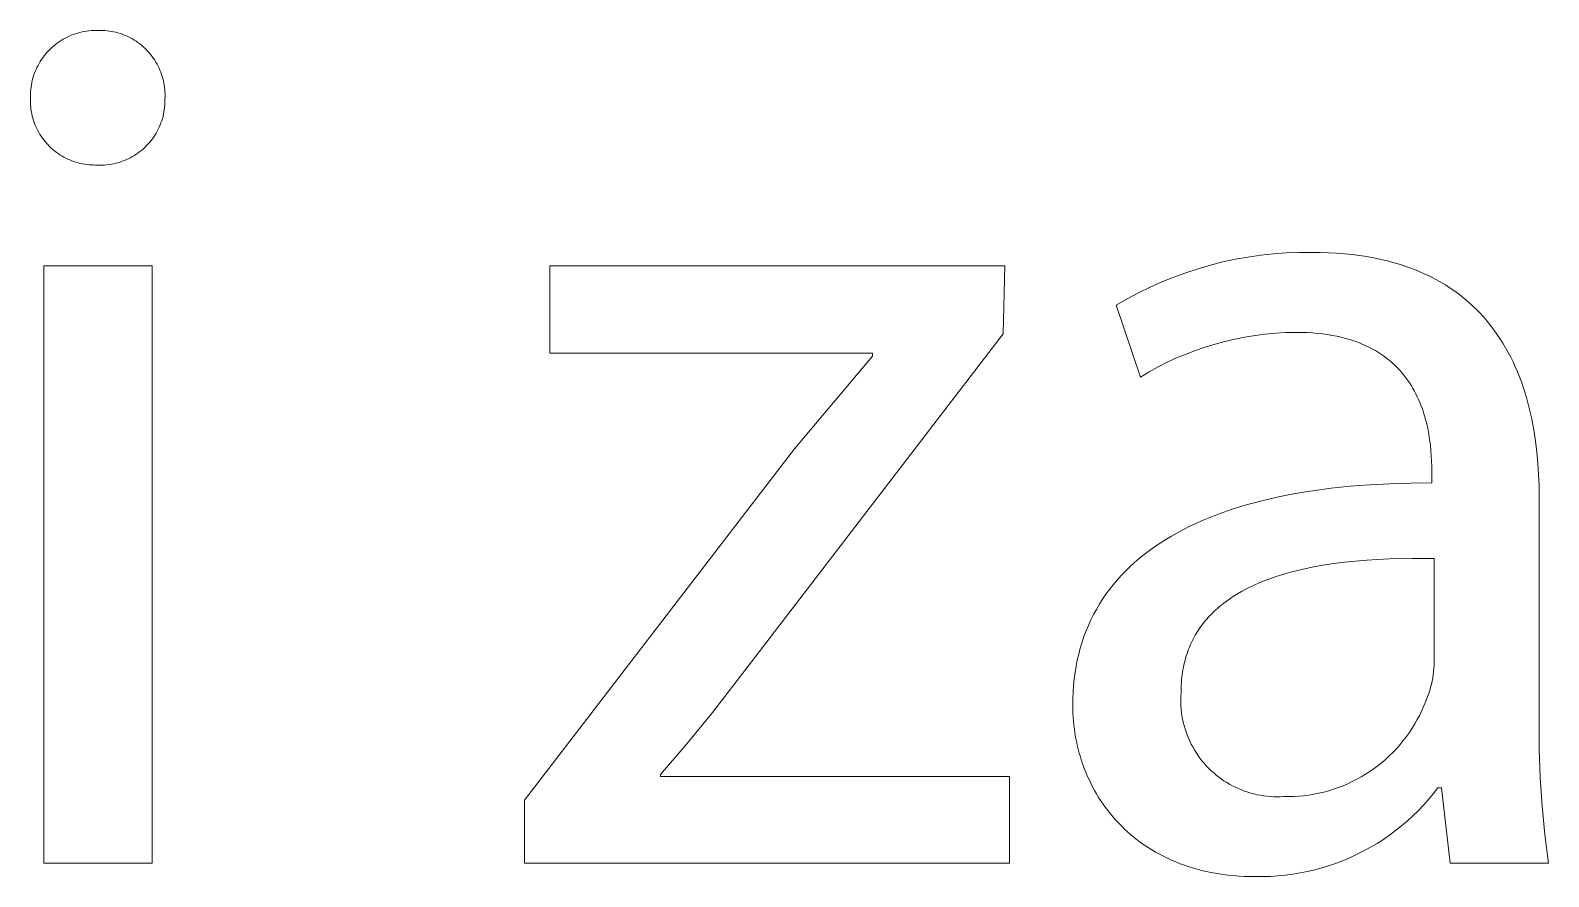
# Model space of a CAD drawing. Header units: millimetres. Extents: x 0 to 4468, y 0 to 3122.
# Drawn here: x 3202.5 to 3257.5, y 74.4 to 105.1 of the extents above; entities that cross this region are included whole.
import ezdxf

# ---------------------------------------------------------------- set-up
doc = ezdxf.new("R2010")
doc.units = ezdxf.units.MM
doc.header["$MEASUREMENT"] = 0
doc.layers.add('Domyślny', color=7, linetype='Continuous', true_color=0x000000)

msp = doc.modelspace()

# ---------------------------------------------------------------- linework, layer by layer
at = {"layer": 'Domyślny', "color": 18, "lineweight": 15, "true_color": 0x000000}
for p, q in [((3203.463, 104.592), (3203.531, 104.64)), ((3203.531, 104.64), (3203.6, 104.686)), ((3203.6, 104.686), (3203.671, 104.729)), ((3203.671, 104.729), (3203.744, 104.769)), ((3203.744, 104.769), (3203.817, 104.807)), ((3203.817, 104.807), (3203.893, 104.843)), ((3203.893, 104.843), (3203.969, 104.875)), ((3203.969, 104.875), (3204.046, 104.906)), ((3204.046, 104.906), (3204.125, 104.933)), ((3204.125, 104.933), (3204.204, 104.958)), ((3204.204, 104.958), (3204.284, 104.98)), ((3204.284, 104.98), (3204.365, 104.999)), ((3204.365, 104.999), (3204.446, 105.015)), ((3204.446, 105.015), (3204.528, 105.028)), ((3204.528, 105.028), (3204.61, 105.039)), ((3204.61, 105.039), (3204.693, 105.047)), ((3204.693, 105.047), (3204.776, 105.052)), ((3204.776, 105.052), (3204.859, 105.054)), ((3204.859, 105.054), (3204.942, 105.053)), ((3204.942, 105.053), (3205.023, 105.054)), ((3205.023, 105.054), (3205.104, 105.052)), ((3205.104, 105.052), (3205.185, 105.048)), ((3205.185, 105.048), (3205.265, 105.04)), ((3205.265, 105.04), (3205.346, 105.03)), ((3205.346, 105.03), (3205.426, 105.018)), ((3205.426, 105.018), (3205.505, 105.002)), ((3205.505, 105.002), (3205.584, 104.984)), ((3205.584, 104.984), (3205.663, 104.963)), ((3205.663, 104.963), (3205.74, 104.939)), ((3205.74, 104.939), (3205.817, 104.913)), ((3205.817, 104.913), (3205.892, 104.884)), ((3205.892, 104.884), (3205.967, 104.853)), ((3205.967, 104.853), (3206.04, 104.819)), ((3206.04, 104.819), (3206.113, 104.782)), ((3206.113, 104.782), (3206.184, 104.743)), ((3206.184, 104.743), (3206.253, 104.702)), ((3206.253, 104.702), (3206.321, 104.658)), ((3206.321, 104.658), (3206.388, 104.612)), ((3202.938, 104.064), (3202.988, 104.131)), ((3202.988, 104.131), (3203.04, 104.196)), ((3203.04, 104.196), (3203.094, 104.258)), ((3203.094, 104.258), (3203.151, 104.319)), ((3203.151, 104.319), (3203.209, 104.378)), ((3203.209, 104.378), (3203.27, 104.435)), ((3203.27, 104.435), (3203.332, 104.49)), ((3203.332, 104.49), (3203.397, 104.542)), ((3203.397, 104.542), (3203.463, 104.592)), ((3206.388, 104.612), (3206.453, 104.563)), ((3206.453, 104.563), (3206.516, 104.513)), ((3206.516, 104.513), (3206.578, 104.46)), ((3206.578, 104.46), (3206.638, 104.405)), ((3206.638, 104.405), (3206.695, 104.348)), ((3206.695, 104.348), (3206.751, 104.29)), ((3206.751, 104.29), (3206.805, 104.229)), ((3206.805, 104.229), (3206.856, 104.167)), ((3206.856, 104.167), (3206.906, 104.102)), ((3206.906, 104.102), (3206.953, 104.037)), ((3202.628, 103.479), (3202.658, 103.557)), ((3202.658, 103.557), (3202.69, 103.633)), ((3202.69, 103.633), (3202.725, 103.709)), ((3202.725, 103.709), (3202.763, 103.783)), ((3202.763, 103.783), (3202.803, 103.855)), ((3202.803, 103.855), (3202.846, 103.927)), ((3202.846, 103.927), (3202.891, 103.996)), ((3202.891, 103.996), (3202.938, 104.064)), ((3206.953, 104.037), (3206.998, 103.969)), ((3206.998, 103.969), (3207.04, 103.9)), ((3207.04, 103.9), (3207.08, 103.83)), ((3207.08, 103.83), (3207.118, 103.758)), ((3207.118, 103.758), (3207.153, 103.685)), ((3207.153, 103.685), (3207.186, 103.611)), ((3207.186, 103.611), (3207.216, 103.536)), ((3207.216, 103.536), (3207.244, 103.46)), ((3202.498, 102.914), (3202.509, 102.997)), ((3202.509, 102.997), (3202.522, 103.079)), ((3202.522, 103.079), (3202.537, 103.16)), ((3202.537, 103.16), (3202.556, 103.241)), ((3202.556, 103.241), (3202.577, 103.321)), ((3202.577, 103.321), (3202.602, 103.401)), ((3202.602, 103.401), (3202.628, 103.479)), ((3207.244, 103.46), (3207.268, 103.383)), ((3207.268, 103.383), (3207.291, 103.305)), ((3207.291, 103.305), (3207.31, 103.226)), ((3207.31, 103.226), (3207.327, 103.147)), ((3207.327, 103.147), (3207.341, 103.067)), ((3207.341, 103.067), (3207.352, 102.987)), ((3207.352, 102.987), (3207.361, 102.906)), ((3202.485, 102.666), (3202.487, 102.749)), ((3202.487, 102.583), (3202.485, 102.666)), ((3202.486, 102.502), (3202.487, 102.583)), ((3202.487, 102.422), (3202.486, 102.502)), ((3202.487, 102.749), (3202.491, 102.832)), ((3202.492, 102.342), (3202.487, 102.422)), ((3202.491, 102.832), (3202.498, 102.914)), ((3207.361, 102.906), (3207.367, 102.826)), ((3207.366, 102.419), (3207.362, 102.338)), ((3207.368, 102.501), (3207.366, 102.419)), ((3207.367, 102.826), (3207.37, 102.745)), ((3207.37, 102.664), (3207.367, 102.583)), ((3207.367, 102.583), (3207.368, 102.501)), ((3207.37, 102.745), (3207.37, 102.664)), ((3202.499, 102.262), (3202.492, 102.342)), ((3202.508, 102.182), (3202.499, 102.262)), ((3202.521, 102.103), (3202.508, 102.182)), ((3202.536, 102.024), (3202.521, 102.103)), ((3202.554, 101.946), (3202.536, 102.024)), ((3202.575, 101.868), (3202.554, 101.946)), ((3202.598, 101.791), (3202.575, 101.868)), ((3207.296, 101.935), (3207.274, 101.856)), ((3207.314, 102.014), (3207.296, 101.935)), ((3207.33, 102.094), (3207.314, 102.014)), ((3207.344, 102.175), (3207.33, 102.094)), ((3207.354, 102.256), (3207.344, 102.175)), ((3207.362, 102.338), (3207.354, 102.256)), ((3202.624, 101.715), (3202.598, 101.791)), ((3202.653, 101.64), (3202.624, 101.715)), ((3202.684, 101.566), (3202.653, 101.64)), ((3202.718, 101.493), (3202.684, 101.566)), ((3202.754, 101.421), (3202.718, 101.493)), ((3202.792, 101.351), (3202.754, 101.421)), ((3202.833, 101.282), (3202.792, 101.351)), ((3207.048, 101.331), (3207.006, 101.261)), ((3207.088, 101.403), (3207.048, 101.331)), ((3207.126, 101.475), (3207.088, 101.403)), ((3207.161, 101.549), (3207.126, 101.475)), ((3207.193, 101.624), (3207.161, 101.549)), ((3207.223, 101.701), (3207.193, 101.624)), ((3207.25, 101.778), (3207.223, 101.701)), ((3207.274, 101.856), (3207.25, 101.778)), ((3202.877, 101.214), (3202.833, 101.282)), ((3202.922, 101.148), (3202.877, 101.214)), ((3202.97, 101.084), (3202.922, 101.148)), ((3203.02, 101.021), (3202.97, 101.084)), ((3203.072, 100.96), (3203.02, 101.021)), ((3203.127, 100.901), (3203.072, 100.96)), ((3203.183, 100.843), (3203.127, 100.901)), ((3203.241, 100.788), (3203.183, 100.843)), ((3203.301, 100.735), (3203.241, 100.788)), ((3206.645, 100.819), (3206.585, 100.764)), ((3206.703, 100.877), (3206.645, 100.819)), ((3206.759, 100.936), (3206.703, 100.877)), ((3206.813, 100.998), (3206.759, 100.936)), ((3206.865, 101.061), (3206.813, 100.998)), ((3206.914, 101.126), (3206.865, 101.061)), ((3206.961, 101.193), (3206.914, 101.126)), ((3207.006, 101.261), (3206.961, 101.193)), ((3203.363, 100.683), (3203.301, 100.735)), ((3203.427, 100.634), (3203.363, 100.683)), ((3203.492, 100.587), (3203.427, 100.634)), ((3203.559, 100.543), (3203.492, 100.587)), ((3203.627, 100.501), (3203.559, 100.543)), ((3203.697, 100.461), (3203.627, 100.501)), ((3203.768, 100.423), (3203.697, 100.461)), ((3203.84, 100.388), (3203.768, 100.423)), ((3203.913, 100.356), (3203.84, 100.388)), ((3203.988, 100.326), (3203.913, 100.356)), ((3204.063, 100.298), (3203.988, 100.326)), ((3204.14, 100.274), (3204.063, 100.298)), ((3204.217, 100.252), (3204.14, 100.274)), ((3204.295, 100.232), (3204.217, 100.252)), ((3204.374, 100.215), (3204.295, 100.232)), ((3204.453, 100.201), (3204.374, 100.215)), ((3205.503, 100.216), (3205.423, 100.201)), ((3205.583, 100.235), (3205.503, 100.216)), ((3205.662, 100.256), (3205.583, 100.235)), ((3205.74, 100.279), (3205.662, 100.256)), ((3205.817, 100.306), (3205.74, 100.279)), ((3205.894, 100.335), (3205.817, 100.306)), ((3205.969, 100.367), (3205.894, 100.335)), ((3206.043, 100.401), (3205.969, 100.367)), ((3206.116, 100.438), (3206.043, 100.401)), ((3206.188, 100.477), (3206.116, 100.438)), ((3206.258, 100.519), (3206.188, 100.477)), ((3206.327, 100.563), (3206.258, 100.519)), ((3206.394, 100.61), (3206.327, 100.563)), ((3206.459, 100.659), (3206.394, 100.61)), ((3206.523, 100.71), (3206.459, 100.659)), ((3206.585, 100.764), (3206.523, 100.71)), ((3204.532, 100.19), (3204.453, 100.201)), ((3204.612, 100.181), (3204.532, 100.19)), ((3204.692, 100.176), (3204.612, 100.181)), ((3204.772, 100.173), (3204.692, 100.176)), ((3204.853, 100.172), (3204.772, 100.173)), ((3204.934, 100.168), (3204.853, 100.172)), ((3205.016, 100.166), (3204.934, 100.168)), ((3205.098, 100.168), (3205.016, 100.166)), ((3205.179, 100.172), (3205.098, 100.168)), ((3205.261, 100.179), (3205.179, 100.172)), ((3205.342, 100.188), (3205.261, 100.179)), ((3205.423, 100.201), (3205.342, 100.188)), ((3247.105, 96.903), (3247.568, 96.953)), ((3247.568, 96.953), (3248.032, 96.987)), ((3248.032, 96.987), (3248.497, 97.004)), ((3248.497, 97.004), (3248.963, 97.006)), ((3248.963, 97.006), (3249.269, 97.003)), ((3249.269, 97.003), (3249.567, 96.993)), ((3249.567, 96.993), (3249.859, 96.977)), ((3249.859, 96.977), (3250.144, 96.954)), ((3250.144, 96.954), (3250.421, 96.925)), ((3250.421, 96.925), (3250.692, 96.89)), ((3202.978, 96.512), (3206.906, 96.512)), ((3202.978, 74.862), (3202.978, 96.512)), ((3206.906, 96.512), (3206.906, 74.862)), ((3221.32, 93.347), (3221.32, 96.516)), ((3221.32, 96.516), (3237.821, 96.516)), ((3237.821, 96.516), (3237.761, 94.046)), ((3244.39, 96.269), (3244.832, 96.414)), ((3244.832, 96.414), (3245.279, 96.544)), ((3245.279, 96.544), (3245.731, 96.657)), ((3245.731, 96.657), (3246.186, 96.755)), ((3246.186, 96.755), (3246.644, 96.837)), ((3246.644, 96.837), (3247.105, 96.903)), ((3250.692, 96.89), (3250.956, 96.85)), ((3250.956, 96.85), (3251.213, 96.803)), ((3251.213, 96.803), (3251.464, 96.751)), ((3251.464, 96.751), (3251.708, 96.693)), ((3251.708, 96.693), (3251.945, 96.629)), ((3251.945, 96.629), (3252.176, 96.56)), ((3252.176, 96.56), (3252.401, 96.485)), ((3252.401, 96.485), (3252.619, 96.406)), ((3252.619, 96.406), (3252.832, 96.321)), ((3243.096, 95.744), (3243.521, 95.934)), ((3243.521, 95.934), (3243.953, 96.109)), ((3243.953, 96.109), (3244.39, 96.269)), ((3252.832, 96.321), (3253.038, 96.231)), ((3253.038, 96.231), (3253.238, 96.137)), ((3253.238, 96.137), (3253.431, 96.037)), ((3253.431, 96.037), (3253.62, 95.933)), ((3253.62, 95.933), (3253.802, 95.824)), ((3253.802, 95.824), (3253.978, 95.711)), ((3241.865, 95.086), (3242.268, 95.32)), ((3242.268, 95.32), (3242.678, 95.539)), ((3242.678, 95.539), (3243.096, 95.744)), ((3253.978, 95.711), (3254.149, 95.593)), ((3254.149, 95.593), (3254.314, 95.472)), ((3254.314, 95.472), (3254.474, 95.346)), ((3254.474, 95.346), (3254.628, 95.216)), ((3242.743, 92.483), (3241.865, 95.086)), ((3254.628, 95.216), (3254.777, 95.082)), ((3254.777, 95.082), (3254.921, 94.944)), ((3254.921, 94.944), (3255.059, 94.802)), ((3255.059, 94.802), (3255.192, 94.657)), ((3255.192, 94.657), (3255.32, 94.508)), ((3255.32, 94.508), (3255.443, 94.356)), ((3255.443, 94.356), (3255.561, 94.201)), ((3255.561, 94.201), (3255.675, 94.043)), ((3237.761, 94.046), (3228.12, 81.488)), ((3245.451, 93.683), (3245.096, 93.574)), ((3245.809, 93.779), (3245.451, 93.683)), ((3246.171, 93.863), (3245.809, 93.779)), ((3246.535, 93.935), (3246.171, 93.863)), ((3246.902, 93.994), (3246.535, 93.935)), ((3247.27, 94.041), (3246.902, 93.994)), ((3247.64, 94.075), (3247.27, 94.041)), ((3248.011, 94.096), (3247.64, 94.075)), ((3248.382, 94.104), (3248.011, 94.096)), ((3248.587, 94.102), (3248.382, 94.104)), ((3248.786, 94.095), (3248.587, 94.102)), ((3248.98, 94.084), (3248.786, 94.095)), ((3249.168, 94.068), (3248.98, 94.084)), ((3249.351, 94.048), (3249.168, 94.068)), ((3249.528, 94.023), (3249.351, 94.048)), ((3249.7, 93.995), (3249.528, 94.023)), ((3249.867, 93.962), (3249.7, 93.995)), ((3250.029, 93.926), (3249.867, 93.962)), ((3250.185, 93.886), (3250.029, 93.926)), ((3250.337, 93.842), (3250.185, 93.886)), ((3250.483, 93.795), (3250.337, 93.842)), ((3250.625, 93.744), (3250.483, 93.795)), ((3250.762, 93.69), (3250.625, 93.744)), ((3250.895, 93.632), (3250.762, 93.69)), ((3251.022, 93.572), (3250.895, 93.632)), ((3255.675, 94.043), (3255.783, 93.881)), ((3255.783, 93.881), (3255.887, 93.716)), ((3255.887, 93.716), (3255.987, 93.549)), ((3233.03, 93.347), (3221.32, 93.347)), ((3230.203, 89.88), (3233.03, 93.243)), ((3233.03, 93.243), (3233.03, 93.347)), ((3244.056, 93.176), (3243.719, 93.019)), ((3244.398, 93.32), (3244.056, 93.176)), ((3244.744, 93.453), (3244.398, 93.32)), ((3245.096, 93.574), (3244.744, 93.453)), ((3251.146, 93.509), (3251.022, 93.572)), ((3251.265, 93.442), (3251.146, 93.509)), ((3251.379, 93.373), (3251.265, 93.442)), ((3251.489, 93.301), (3251.379, 93.373)), ((3251.595, 93.227), (3251.489, 93.301)), ((3251.697, 93.15), (3251.595, 93.227)), ((3251.795, 93.07), (3251.697, 93.15)), ((3251.889, 92.989), (3251.795, 93.07)), ((3255.987, 93.549), (3256.082, 93.379)), ((3256.082, 93.379), (3256.172, 93.206)), ((3256.172, 93.206), (3256.258, 93.031)), ((3243.062, 92.673), (3242.743, 92.483)), ((3243.387, 92.852), (3243.062, 92.673)), ((3243.719, 93.019), (3243.387, 92.852)), ((3251.979, 92.905), (3251.889, 92.989)), ((3252.065, 92.819), (3251.979, 92.905)), ((3252.148, 92.731), (3252.065, 92.819)), ((3252.227, 92.642), (3252.148, 92.731)), ((3252.302, 92.55), (3252.227, 92.642)), ((3252.374, 92.457), (3252.302, 92.55)), ((3256.258, 93.031), (3256.339, 92.853)), ((3256.339, 92.853), (3256.417, 92.673)), ((3256.417, 92.673), (3256.49, 92.491)), ((3252.442, 92.363), (3252.374, 92.457)), ((3252.508, 92.267), (3252.442, 92.363)), ((3252.569, 92.17), (3252.508, 92.267)), ((3252.628, 92.071), (3252.569, 92.17)), ((3252.684, 91.972), (3252.628, 92.071)), ((3252.736, 91.871), (3252.684, 91.972)), ((3256.49, 92.491), (3256.559, 92.306)), ((3256.559, 92.306), (3256.624, 92.12)), ((3256.624, 92.12), (3256.686, 91.932)), ((3252.786, 91.77), (3252.736, 91.871)), ((3252.833, 91.668), (3252.786, 91.77)), ((3252.877, 91.565), (3252.833, 91.668)), ((3252.918, 91.461), (3252.877, 91.565)), ((3252.957, 91.357), (3252.918, 91.461)), ((3256.686, 91.932), (3256.743, 91.741)), ((3256.743, 91.741), (3256.797, 91.55)), ((3256.797, 91.55), (3256.847, 91.356)), ((3252.993, 91.253), (3252.957, 91.357)), ((3253.027, 91.149), (3252.993, 91.253)), ((3253.058, 91.044), (3253.027, 91.149)), ((3253.087, 90.94), (3253.058, 91.044)), ((3253.114, 90.835), (3253.087, 90.94)), ((3256.847, 91.356), (3256.893, 91.162)), ((3256.893, 91.162), (3256.936, 90.965)), ((3256.936, 90.965), (3256.975, 90.768)), ((3253.139, 90.731), (3253.114, 90.835)), ((3253.161, 90.627), (3253.139, 90.731)), ((3253.201, 90.42), (3253.161, 90.627)), ((3253.233, 90.216), (3253.201, 90.42)), ((3256.975, 90.768), (3257.011, 90.57)), ((3257.011, 90.57), (3257.073, 90.17)), ((3220.412, 77.143), (3230.203, 89.88)), ((3253.258, 90.015), (3253.233, 90.216)), ((3253.278, 89.818), (3253.258, 90.015)), ((3253.291, 89.626), (3253.278, 89.818)), ((3257.073, 90.17), (3257.122, 89.766)), ((3257.122, 89.766), (3257.16, 89.361)), ((3253.301, 89.441), (3253.291, 89.626)), ((3253.306, 89.262), (3253.301, 89.441)), ((3253.307, 89.09), (3253.306, 89.262)), ((3257.16, 89.361), (3257.186, 88.953)), ((3253.307, 88.644), (3253.307, 89.09)), ((3257.186, 88.953), (3257.201, 88.545)), ((3247.152, 88.002), (3247.745, 88.139)), ((3247.745, 88.139), (3248.361, 88.26)), ((3248.361, 88.26), (3249.001, 88.365)), ((3249.001, 88.365), (3249.662, 88.453)), ((3249.662, 88.453), (3250.347, 88.525)), ((3250.347, 88.525), (3251.054, 88.58)), ((3251.054, 88.58), (3251.783, 88.618)), ((3251.783, 88.618), (3252.534, 88.639)), ((3252.534, 88.639), (3253.307, 88.644)), ((3257.201, 88.545), (3257.206, 88.138)), ((3257.206, 88.138), (3257.206, 80.043)), ((3245.513, 87.493), (3245.771, 87.588)), ((3245.771, 87.588), (3246.036, 87.679)), ((3246.036, 87.679), (3246.306, 87.766)), ((3246.306, 87.766), (3246.582, 87.848)), ((3246.582, 87.848), (3246.864, 87.927)), ((3246.864, 87.927), (3247.152, 88.002)), ((3244.311, 86.961), (3244.539, 87.075)), ((3244.539, 87.075), (3244.774, 87.185)), ((3244.774, 87.185), (3245.014, 87.292)), ((3245.014, 87.292), (3245.261, 87.395)), ((3245.261, 87.395), (3245.513, 87.493)), ((3243.26, 86.33), (3243.458, 86.464)), ((3243.458, 86.464), (3243.662, 86.594)), ((3243.662, 86.594), (3243.872, 86.72)), ((3243.872, 86.72), (3244.088, 86.842)), ((3244.088, 86.842), (3244.311, 86.961)), ((3242.53, 85.757), (3242.703, 85.906)), ((3242.703, 85.906), (3242.882, 86.051)), ((3242.882, 86.051), (3243.068, 86.193)), ((3243.068, 86.193), (3243.26, 86.33)), ((3252.585, 85.912), (3251.767, 85.895)), ((3253.397, 85.906), (3252.585, 85.912)), ((3253.397, 82.156), (3253.397, 85.906)), ((3242.048, 85.288), (3242.202, 85.448)), ((3242.202, 85.448), (3242.363, 85.604)), ((3242.363, 85.604), (3242.53, 85.757)), ((3248.054, 85.372), (3247.877, 85.319)), ((3248.235, 85.421), (3248.054, 85.372)), ((3248.602, 85.512), (3248.235, 85.421)), ((3248.978, 85.592), (3248.602, 85.512)), ((3249.362, 85.662), (3248.978, 85.592)), ((3249.752, 85.722), (3249.362, 85.662)), ((3250.148, 85.773), (3249.752, 85.722)), ((3250.548, 85.816), (3250.148, 85.773)), ((3250.953, 85.85), (3250.548, 85.816)), ((3251.359, 85.876), (3250.953, 85.85)), ((3251.767, 85.895), (3251.359, 85.876)), ((3241.623, 84.784), (3241.758, 84.956)), ((3241.758, 84.956), (3241.9, 85.123)), ((3241.9, 85.123), (3242.048, 85.288)), ((3246.714, 84.868), (3246.561, 84.791)), ((3246.871, 84.942), (3246.714, 84.868)), ((3247.031, 85.013), (3246.871, 84.942)), ((3247.194, 85.08), (3247.031, 85.013)), ((3247.36, 85.144), (3247.194, 85.08)), ((3247.529, 85.206), (3247.36, 85.144)), ((3247.702, 85.264), (3247.529, 85.206)), ((3247.877, 85.319), (3247.702, 85.264)), ((3241.146, 84.061), (3241.256, 84.248)), ((3241.256, 84.248), (3241.372, 84.43)), ((3241.372, 84.43), (3241.494, 84.609)), ((3241.494, 84.609), (3241.623, 84.784)), ((3245.724, 84.254), (3245.661, 84.204)), ((3245.853, 84.353), (3245.724, 84.254)), ((3245.987, 84.447), (3245.853, 84.353)), ((3246.125, 84.538), (3245.987, 84.447)), ((3246.266, 84.626), (3246.125, 84.538)), ((3246.412, 84.71), (3246.266, 84.626)), ((3246.561, 84.791), (3246.412, 84.71)), ((3240.946, 83.678), (3241.043, 83.871)), ((3241.043, 83.871), (3241.146, 84.061)), ((3245.147, 83.705), (3245.096, 83.645)), ((3245.199, 83.764), (3245.147, 83.705)), ((3245.253, 83.823), (3245.199, 83.764)), ((3245.307, 83.88), (3245.253, 83.823)), ((3245.364, 83.936), (3245.307, 83.88)), ((3245.421, 83.992), (3245.364, 83.936)), ((3245.479, 84.046), (3245.421, 83.992)), ((3245.539, 84.1), (3245.479, 84.046)), ((3245.599, 84.152), (3245.539, 84.1)), ((3245.661, 84.204), (3245.599, 84.152)), ((3240.696, 83.076), (3240.773, 83.28)), ((3240.773, 83.28), (3240.856, 83.481)), ((3240.856, 83.481), (3240.946, 83.678)), ((3244.774, 83.194), (3244.734, 83.125)), ((3244.816, 83.261), (3244.774, 83.194)), ((3244.859, 83.328), (3244.816, 83.261)), ((3244.904, 83.393), (3244.859, 83.328)), ((3244.95, 83.458), (3244.904, 83.393)), ((3244.997, 83.521), (3244.95, 83.458)), ((3245.046, 83.583), (3244.997, 83.521)), ((3245.096, 83.645), (3245.046, 83.583)), ((3240.504, 82.441), (3240.561, 82.656)), ((3240.561, 82.656), (3240.625, 82.868)), ((3240.625, 82.868), (3240.696, 83.076)), ((3244.49, 82.614), (3244.461, 82.536)), ((3244.521, 82.69), (3244.49, 82.614)), ((3244.553, 82.765), (3244.521, 82.69)), ((3244.586, 82.839), (3244.553, 82.765)), ((3244.621, 82.912), (3244.586, 82.839)), ((3244.657, 82.984), (3244.621, 82.912)), ((3244.695, 83.055), (3244.657, 82.984)), ((3244.734, 83.125), (3244.695, 83.055)), ((3240.41, 82), (3240.454, 82.223)), ((3240.454, 82.223), (3240.504, 82.441)), ((3244.321, 82.048), (3244.303, 81.962)), ((3244.34, 82.132), (3244.321, 82.048)), ((3244.361, 82.215), (3244.34, 82.132)), ((3244.384, 82.297), (3244.361, 82.215)), ((3244.408, 82.378), (3244.384, 82.297)), ((3244.434, 82.458), (3244.408, 82.378)), ((3244.461, 82.536), (3244.434, 82.458)), ((3253.393, 82.04), (3253.397, 82.156)), ((3240.318, 81.313), (3240.342, 81.546)), ((3240.342, 81.546), (3240.373, 81.775)), ((3240.373, 81.775), (3240.41, 82)), ((3244.238, 81.516), (3244.23, 81.424)), ((3244.248, 81.608), (3244.238, 81.516)), ((3244.259, 81.698), (3244.248, 81.608)), ((3244.272, 81.787), (3244.259, 81.698)), ((3244.286, 81.875), (3244.272, 81.787)), ((3244.303, 81.962), (3244.286, 81.875)), ((3253.321, 81.464), (3253.343, 81.578)), ((3253.343, 81.578), (3253.361, 81.693)), ((3253.361, 81.693), (3253.375, 81.808)), ((3253.375, 81.808), (3253.386, 81.924)), ((3253.386, 81.924), (3253.393, 82.04)), ((3228.12, 81.488), (3227.221, 80.329)), ((3240.291, 80.837), (3240.301, 81.077)), ((3240.301, 81.077), (3240.318, 81.313)), ((3244.216, 81.04), (3244.209, 80.921)), ((3244.217, 81.138), (3244.216, 81.04)), ((3244.22, 81.235), (3244.217, 81.138)), ((3244.224, 81.33), (3244.22, 81.235)), ((3244.23, 81.424), (3244.224, 81.33)), ((3253.158, 80.906), (3253.198, 81.016)), ((3253.198, 81.016), (3253.234, 81.126)), ((3253.234, 81.126), (3253.267, 81.238)), ((3253.267, 81.238), (3253.296, 81.35)), ((3253.296, 81.35), (3253.321, 81.464)), ((3240.288, 80.594), (3240.291, 80.837)), ((3240.289, 80.447), (3240.288, 80.594)), ((3240.294, 80.3), (3240.289, 80.447)), ((3244.209, 80.921), (3244.205, 80.801)), ((3244.205, 80.801), (3244.206, 80.681)), ((3244.206, 80.681), (3244.211, 80.561)), ((3244.211, 80.561), (3244.221, 80.441)), ((3244.221, 80.441), (3244.234, 80.322)), ((3252.872, 80.229), (3252.952, 80.395)), ((3252.952, 80.395), (3253.027, 80.563)), ((3253.027, 80.563), (3253.096, 80.734)), ((3253.096, 80.734), (3253.158, 80.906)), ((3227.221, 80.329), (3226.293, 79.193)), ((3240.303, 80.153), (3240.294, 80.3)), ((3240.314, 80.007), (3240.303, 80.153)), ((3240.329, 79.861), (3240.314, 80.007)), ((3240.347, 79.715), (3240.329, 79.861)), ((3244.234, 80.322), (3244.251, 80.203)), ((3244.251, 80.203), (3244.273, 80.085)), ((3244.273, 80.085), (3244.298, 79.968)), ((3244.298, 79.968), (3244.327, 79.851)), ((3244.327, 79.851), (3244.361, 79.736)), ((3252.598, 79.751), (3252.695, 79.907)), ((3252.695, 79.907), (3252.786, 80.067)), ((3252.786, 80.067), (3252.872, 80.229)), ((3257.206, 80.043), (3257.207, 79.004)), ((3240.368, 79.57), (3240.347, 79.715)), ((3240.393, 79.425), (3240.368, 79.57)), ((3240.421, 79.281), (3240.393, 79.425)), ((3244.361, 79.736), (3244.398, 79.622)), ((3244.398, 79.622), (3244.439, 79.509)), ((3244.439, 79.509), (3244.484, 79.398)), ((3244.484, 79.398), (3244.533, 79.288)), ((3252.16, 79.161), (3252.277, 79.303)), ((3252.277, 79.303), (3252.389, 79.448)), ((3252.389, 79.448), (3252.497, 79.598)), ((3252.497, 79.598), (3252.598, 79.751)), ((3226.293, 79.193), (3225.337, 78.081)), ((3240.452, 79.138), (3240.421, 79.281)), ((3240.486, 78.996), (3240.452, 79.138)), ((3240.524, 78.854), (3240.486, 78.996)), ((3240.565, 78.713), (3240.524, 78.854)), ((3244.533, 79.288), (3244.586, 79.18)), ((3244.586, 79.18), (3244.642, 79.074)), ((3244.642, 79.074), (3244.702, 78.97)), ((3244.702, 78.97), (3244.765, 78.868)), ((3244.765, 78.868), (3244.832, 78.769)), ((3244.832, 78.769), (3244.902, 78.671)), ((3251.646, 78.636), (3251.781, 78.761)), ((3251.781, 78.761), (3251.912, 78.89)), ((3251.912, 78.89), (3252.038, 79.023)), ((3252.038, 79.023), (3252.16, 79.161)), ((3257.207, 79.004), (3257.242, 77.966)), ((3240.609, 78.574), (3240.565, 78.713)), ((3240.657, 78.435), (3240.609, 78.574)), ((3240.707, 78.298), (3240.657, 78.435)), ((3240.761, 78.161), (3240.707, 78.298)), ((3244.902, 78.671), (3244.976, 78.577)), ((3244.976, 78.577), (3245.053, 78.484)), ((3245.053, 78.484), (3245.133, 78.395)), ((3245.133, 78.395), (3245.215, 78.308)), ((3245.215, 78.308), (3245.301, 78.224)), ((3245.301, 78.224), (3245.39, 78.143)), ((3251.064, 78.186), (3251.215, 78.291)), ((3251.215, 78.291), (3251.363, 78.401)), ((3251.363, 78.401), (3251.506, 78.516)), ((3251.506, 78.516), (3251.646, 78.636)), ((3225.337, 78.081), (3225.337, 78.006)), ((3225.337, 78.006), (3237.999, 78.006)), ((3237.999, 78.006), (3237.999, 74.867)), ((3240.818, 78.026), (3240.761, 78.161)), ((3240.879, 77.893), (3240.818, 78.026)), ((3240.942, 77.76), (3240.879, 77.893)), ((3241.009, 77.629), (3240.942, 77.76)), ((3245.39, 78.143), (3245.481, 78.065)), ((3245.481, 78.065), (3245.575, 77.991)), ((3245.575, 77.991), (3245.672, 77.919)), ((3245.672, 77.919), (3245.771, 77.851)), ((3245.771, 77.851), (3245.872, 77.787)), ((3245.872, 77.787), (3245.975, 77.725)), ((3245.975, 77.725), (3246.08, 77.668)), ((3246.08, 77.668), (3246.188, 77.614)), ((3249.92, 77.604), (3250.091, 77.67)), ((3250.091, 77.67), (3250.261, 77.742)), ((3250.261, 77.742), (3250.427, 77.82)), ((3250.427, 77.82), (3250.591, 77.903)), ((3250.591, 77.903), (3250.752, 77.992)), ((3250.752, 77.992), (3250.91, 78.086)), ((3250.91, 78.086), (3251.064, 78.186)), ((3257.242, 77.966), (3257.311, 76.929)), ((3220.412, 74.867), (3220.412, 77.143)), ((3241.079, 77.5), (3241.009, 77.629)), ((3241.153, 77.372), (3241.079, 77.5)), ((3241.229, 77.246), (3241.153, 77.372)), ((3241.309, 77.122), (3241.229, 77.246)), ((3241.392, 77), (3241.309, 77.122)), ((3246.188, 77.614), (3246.297, 77.564)), ((3246.297, 77.564), (3246.407, 77.517)), ((3246.407, 77.517), (3246.52, 77.475)), ((3246.52, 77.475), (3246.633, 77.436)), ((3246.633, 77.436), (3246.748, 77.401)), ((3246.748, 77.401), (3246.864, 77.371)), ((3246.864, 77.371), (3246.981, 77.344)), ((3246.981, 77.344), (3247.099, 77.321)), ((3247.099, 77.321), (3247.217, 77.302)), ((3247.217, 77.302), (3247.337, 77.288)), ((3247.337, 77.288), (3247.456, 77.277)), ((3247.456, 77.277), (3247.576, 77.271)), ((3247.576, 77.271), (3247.696, 77.268)), ((3247.696, 77.268), (3247.816, 77.27)), ((3247.816, 77.27), (3247.936, 77.276)), ((3247.936, 77.276), (3248.12, 77.275)), ((3248.12, 77.275), (3248.304, 77.28)), ((3248.304, 77.28), (3248.487, 77.291)), ((3248.487, 77.291), (3248.67, 77.308)), ((3248.67, 77.308), (3248.852, 77.332)), ((3248.852, 77.332), (3249.034, 77.362)), ((3249.034, 77.362), (3249.214, 77.398)), ((3249.214, 77.398), (3249.393, 77.44)), ((3249.393, 77.44), (3249.571, 77.489)), ((3249.571, 77.489), (3249.746, 77.543)), ((3249.746, 77.543), (3249.92, 77.604)), ((3253.187, 77.164), (3253.005, 76.961)), ((3253.363, 77.373), (3253.187, 77.164)), ((3253.53, 77.588), (3253.363, 77.373)), ((3253.664, 77.588), (3253.53, 77.588)), ((3253.977, 74.865), (3253.664, 77.588)), ((3241.479, 76.879), (3241.392, 77)), ((3241.568, 76.76), (3241.479, 76.879)), ((3241.661, 76.644), (3241.568, 76.76)), ((3241.757, 76.529), (3241.661, 76.644)), ((3252.621, 76.573), (3252.419, 76.389)), ((3252.817, 76.763), (3252.621, 76.573)), ((3253.005, 76.961), (3252.817, 76.763)), ((3257.311, 76.929), (3257.413, 75.896)), ((3241.856, 76.417), (3241.757, 76.529)), ((3241.958, 76.307), (3241.856, 76.417)), ((3242.064, 76.199), (3241.958, 76.307)), ((3242.172, 76.094), (3242.064, 76.199)), ((3242.284, 75.991), (3242.172, 76.094)), ((3242.399, 75.89), (3242.284, 75.991)), ((3251.998, 76.042), (3251.779, 75.88)), ((3252.212, 76.212), (3251.998, 76.042)), ((3252.419, 76.389), (3252.212, 76.212)), ((3242.518, 75.792), (3242.399, 75.89)), ((3242.639, 75.697), (3242.518, 75.792)), ((3242.764, 75.604), (3242.639, 75.697)), ((3242.892, 75.514), (3242.764, 75.604)), ((3243.023, 75.428), (3242.892, 75.514)), ((3251.09, 75.438), (3250.851, 75.307)), ((3251.324, 75.578), (3251.09, 75.438)), ((3251.554, 75.725), (3251.324, 75.578)), ((3251.779, 75.88), (3251.554, 75.725)), ((3257.413, 75.896), (3257.548, 74.865)), ((3243.157, 75.344), (3243.023, 75.428)), ((3243.294, 75.263), (3243.157, 75.344)), ((3243.435, 75.185), (3243.294, 75.263)), ((3243.579, 75.11), (3243.435, 75.185)), ((3243.726, 75.038), (3243.579, 75.11)), ((3243.876, 74.97), (3243.726, 75.038)), ((3244.029, 74.905), (3243.876, 74.97)), ((3244.185, 74.843), (3244.029, 74.905)), ((3250.108, 74.962), (3249.854, 74.864)), ((3250.36, 75.068), (3250.108, 74.962)), ((3250.607, 75.183), (3250.36, 75.068)), ((3250.851, 75.307), (3250.607, 75.183)), ((3206.906, 74.862), (3202.978, 74.862)), ((3237.999, 74.867), (3220.412, 74.867)), ((3244.345, 74.785), (3244.185, 74.843)), ((3244.508, 74.73), (3244.345, 74.785)), ((3244.674, 74.679), (3244.508, 74.73)), ((3244.843, 74.632), (3244.674, 74.679)), ((3245.015, 74.588), (3244.843, 74.632)), ((3245.19, 74.549), (3245.015, 74.588)), ((3245.369, 74.513), (3245.19, 74.549)), ((3245.55, 74.481), (3245.369, 74.513)), ((3245.735, 74.453), (3245.55, 74.481)), ((3245.923, 74.429), (3245.735, 74.453)), ((3246.114, 74.41), (3245.923, 74.429)), ((3246.308, 74.394), (3246.114, 74.41)), ((3246.505, 74.383), (3246.308, 74.394)), ((3246.706, 74.377), (3246.505, 74.383)), ((3246.909, 74.374), (3246.706, 74.377)), ((3247.182, 74.373), (3246.909, 74.374)), ((3247.455, 74.381), (3247.182, 74.373)), ((3247.727, 74.399), (3247.455, 74.381)), ((3247.999, 74.425), (3247.727, 74.399)), ((3248.269, 74.461), (3247.999, 74.425)), ((3248.539, 74.505), (3248.269, 74.461)), ((3248.806, 74.559), (3248.539, 74.505)), ((3249.072, 74.622), (3248.806, 74.559)), ((3249.335, 74.694), (3249.072, 74.622)), ((3249.596, 74.774), (3249.335, 74.694)), ((3249.854, 74.864), (3249.596, 74.774)), ((3257.548, 74.865), (3253.977, 74.865))]:
    msp.add_line(p, q, dxfattribs=at)

doc.saveas('drawing.dxf')
